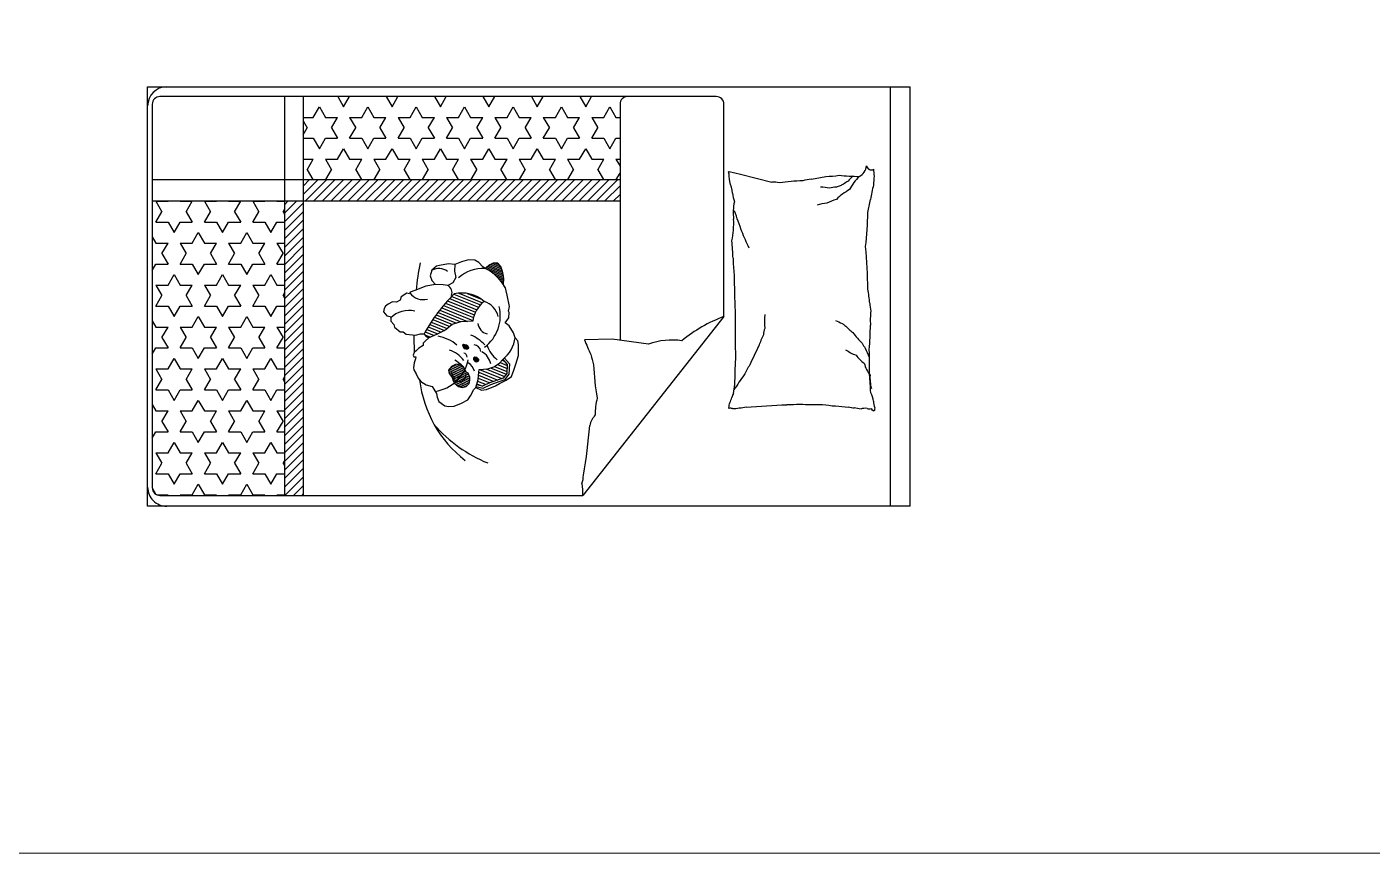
# Model space of a CAD drawing. Header units: millimetres. Extents: x 4065046 to 4134868, y -1476535 to -1460275.
# Drawn here: x 4077483 to 4081011, y -1476535 to -1474368 of the extents above; entities that cross this region are included whole.
import ezdxf

# ---------------------------------------------------------------- set-up
doc = ezdxf.new("R2010")
doc.units = ezdxf.units.MM
doc.header["$LTSCALE"] = 15

# ---------------------------------------------------------------- blocks, each defined once
blk = doc.blocks.new('A$C4F8775C5')
at = {"color": 4}
for p, q in [((1.1, 2), (0, 2)), ((0, 0), (0, 2)), ((1.1, 2), (1.1, 0)), ((0, 1.9476), (1.1, 1.9476)), ((0.2294, 1.5549), (0.2501, 1.6374)), ((0.2219, 1.5249), (0.2294, 1.5549)), ((0.0258, 1.4915), (0.0258, 0.0322)), ((0.6026, 1.5115), (0.0458, 1.5115)), ((0.6026, 1.5115), (1.0716, 1.1417)), ((0.6752, 1.3138), (0.6615, 1.2184)), ((0.0458, 1.2389), (0.6644, 1.2389)), ((0.0801, 1.2282), (0.0801, 1.2389)), ((0.1351, 1.2282), (0.1351, 1.2389)), ((0.1901, 1.2282), (0.2085, 1.2389)), ((0.1901, 1.2282), (0.1901, 1.2389)), ((0.2435, 1.2291), (0.2266, 1.2389)), ((0.2435, 0.0122), (0.2435, 1.2389)), ((0.2995, 1.1995), (0.2601, 1.2389)), ((0.2995, 1.222), (0.2826, 1.2389)), ((0.2995, 0.0122), (0.2995, 1.2389)), ((0.0526, 1.2124), (0.0801, 1.2282)), ((0.0801, 1.1965), (0.0526, 1.2124)), ((0.1626, 1.2124), (0.1351, 1.2282)), ((0.1351, 1.1965), (0.1626, 1.2124)), ((0.2995, 1.1771), (0.2435, 1.233)), ((0.2995, 1.1546), (0.2435, 1.2106)), ((0.6615, 1.2184), (0.6633, 1.1459)), ((0.0801, 1.1647), (0.0801, 1.1965)), ((0.0801, 1.1647), (0.1076, 1.1806)), ((0.1351, 1.1647), (0.1076, 1.1806)), ((0.1351, 1.1647), (0.1351, 1.1965)), ((0.1626, 1.1489), (0.1901, 1.1647)), ((0.1901, 1.1647), (0.1901, 1.1965)), ((0.2176, 1.1806), (0.1901, 1.1965)), ((0.2176, 1.1806), (0.2435, 1.1956)), ((0.2995, 1.1322), (0.2435, 1.1881)), ((0.2995, 1.1097), (0.2435, 1.1657)), ((0.0526, 1.1489), (0.0258, 1.1643)), ((0.0258, 1.1334), (0.0526, 1.1489)), ((0.0801, 1.1012), (0.0801, 1.133)), ((0.1076, 1.1171), (0.0801, 1.133)), ((0.1076, 1.1171), (0.1351, 1.133)), ((0.1351, 1.1012), (0.1351, 1.133)), ((0.1901, 1.133), (0.1626, 1.1489)), ((0.1901, 1.1012), (0.1901, 1.133)), ((0.2995, 1.0873), (0.2435, 1.1432)), ((1.0716, 0.0322), (1.0716, 1.1417)), ((0.0526, 1.0854), (0.0801, 1.1012)), ((0.1626, 1.0854), (0.1351, 1.1012)), ((0.1901, 1.1012), (0.2176, 1.1171)), ((0.2435, 1.1021), (0.2176, 1.1171)), ((0.2995, 1.0648), (0.2435, 1.1208)), ((0.2995, 1.0424), (0.2435, 1.0983)), ((0.0801, 1.0695), (0.0526, 1.0854)), ((0.0801, 1.0377), (0.0801, 1.0695)), ((0.1351, 1.0695), (0.1626, 1.0854)), ((0.1351, 1.0377), (0.1351, 1.0695)), ((0.1901, 1.0377), (0.1901, 1.0695)), ((0.2176, 1.0536), (0.1901, 1.0695)), ((0.2176, 1.0536), (0.2435, 1.0686)), ((0.2995, 1.0199), (0.2435, 1.0759)), ((0.0526, 1.0219), (0.0258, 1.0373)), ((0.0801, 1.0377), (0.1076, 1.0536)), ((0.1351, 1.0377), (0.1076, 1.0536)), ((0.1626, 1.0219), (0.1901, 1.0377)), ((0.2995, 0.9975), (0.2435, 1.0534)), ((0.2995, 0.975), (0.2435, 1.031)), ((0.0258, 1.0064), (0.0526, 1.0219)), ((0.0801, 0.9742), (0.0801, 1.006)), ((0.1076, 0.9901), (0.0801, 1.006)), ((0.1076, 0.9901), (0.1351, 1.006)), ((0.1351, 0.9742), (0.1351, 1.006)), ((0.1901, 1.006), (0.1626, 1.0219)), ((0.1901, 0.9742), (0.1901, 1.006)), ((0.1901, 0.9742), (0.2176, 0.9901)), ((0.2435, 0.9751), (0.2176, 0.9901)), ((0.2995, 0.9526), (0.2435, 1.0085)), ((0.0526, 0.9584), (0.0801, 0.9742)), ((0.0801, 0.9425), (0.0526, 0.9584)), ((0.1626, 0.9584), (0.1351, 0.9742)), ((0.1351, 0.9425), (0.1626, 0.9584)), ((0.2995, 0.9301), (0.2435, 0.9861)), ((0.2995, 0.9077), (0.2435, 0.9636)), ((0.645, 0.9594), (0.6271, 0.9481)), ((0.658, 0.9641), (0.645, 0.9594)), ((0.6665, 0.9707), (0.658, 0.9641)), ((0.6757, 0.9723), (0.6665, 0.9707)), ((0.7043, 0.9723), (0.6757, 0.9723)), ((0.7272, 0.9661), (0.7043, 0.9723)), ((0.743, 0.9607), (0.7272, 0.9661)), ((0.7594, 0.9541), (0.743, 0.9607)), ((0.769, 0.9401), (0.7594, 0.9541)), ((0.0801, 0.9107), (0.0801, 0.9425)), ((0.0801, 0.9107), (0.1076, 0.9266)), ((0.1351, 0.9107), (0.1076, 0.9266)), ((0.1351, 0.9107), (0.1351, 0.9425)), ((0.1901, 0.9107), (0.1901, 0.9425)), ((0.2176, 0.9266), (0.1901, 0.9425)), ((0.2176, 0.9266), (0.2435, 0.9416)), ((0.2995, 0.8852), (0.2435, 0.9412)), ((0.2995, 0.8628), (0.2435, 0.9187)), ((0.4628, 0.9181), (0.4626, 0.906)), ((0.4627, 0.912), (0.4667, 0.9218)), ((0.4714, 0.9263), (0.4628, 0.9181)), ((0.4636, 0.9042), (0.4728, 0.9268)), ((0.4658, 0.8998), (0.4775, 0.9285)), ((0.4683, 0.8958), (0.4823, 0.9302)), ((0.471, 0.8925), (0.4868, 0.9314)), ((0.4845, 0.931), (0.4714, 0.9263)), ((0.4736, 0.8891), (0.4912, 0.9322)), ((0.4763, 0.8858), (0.4956, 0.9329)), ((0.5027, 0.9342), (0.4845, 0.931)), ((0.4875, 0.9034), (0.4999, 0.9337)), ((0.4956, 0.9132), (0.5041, 0.9341)), ((0.5025, 0.9203), (0.5081, 0.9339)), ((0.5189, 0.9334), (0.5027, 0.9342)), ((0.5089, 0.9259), (0.5121, 0.9337)), ((0.5148, 0.9304), (0.5161, 0.9336)), ((0.5227, 0.935), (0.5189, 0.9334)), ((0.5273, 0.9385), (0.5227, 0.935)), ((0.5349, 0.9402), (0.5273, 0.9385)), ((0.5465, 0.9428), (0.5349, 0.9402)), ((0.5762, 0.9493), (0.5465, 0.9428)), ((0.5887, 0.9463), (0.5762, 0.9493)), ((0.5923, 0.9485), (0.5887, 0.9463)), ((0.6056, 0.9473), (0.5923, 0.9485)), ((0.6187, 0.9378), (0.6056, 0.9473)), ((0.6271, 0.9481), (0.6187, 0.9378)), ((0.7116, 0.9359), (0.7266, 0.949)), ((0.7153, 0.9318), (0.7285, 0.9433)), ((0.725, 0.9231), (0.7153, 0.9318)), ((0.7171, 0.9301), (0.7193, 0.9353)), ((0.7231, 0.9248), (0.7306, 0.9432)), ((0.7342, 0.9082), (0.725, 0.9231)), ((0.7266, 0.949), (0.7537, 0.9472)), ((0.7283, 0.9177), (0.7385, 0.9427)), ((0.7285, 0.9433), (0.7517, 0.9418)), ((0.7332, 0.9099), (0.7464, 0.9422)), ((0.7371, 0.8995), (0.7537, 0.9403)), ((0.7399, 0.8866), (0.7599, 0.9356)), ((0.7413, 0.8702), (0.7652, 0.9288)), ((0.7487, 0.8684), (0.769, 0.9182)), ((0.7517, 0.9418), (0.7638, 0.9326)), ((0.7537, 0.9472), (0.7685, 0.936)), ((0.7638, 0.9326), (0.7767, 0.8967)), ((0.7685, 0.936), (0.7818, 0.8988)), ((0.7778, 0.9227), (0.769, 0.9401)), ((0.7846, 0.912), (0.7778, 0.9227)), ((0.0526, 0.8949), (0.0258, 0.9103)), ((0.0258, 0.8794), (0.0526, 0.8949)), ((0.1626, 0.8949), (0.1901, 0.9107)), ((0.1901, 0.879), (0.1626, 0.8949)), ((0.2995, 0.8403), (0.2435, 0.8963)), ((0.4626, 0.906), (0.467, 0.8973)), ((0.467, 0.8973), (0.4734, 0.8895)), ((0.4765, 0.8855), (0.4724, 0.8793)), ((0.4734, 0.8895), (0.4765, 0.8855)), ((0.7394, 0.8923), (0.7342, 0.9082)), ((0.7414, 0.8698), (0.7394, 0.8923)), ((0.7565, 0.8676), (0.7728, 0.9076)), ((0.7642, 0.8668), (0.7766, 0.8971)), ((0.7717, 0.8653), (0.7809, 0.8877)), ((0.7767, 0.8967), (0.7851, 0.8784)), ((0.7818, 0.8988), (0.791, 0.879)), ((0.7936, 0.8887), (0.7846, 0.912)), ((0.7952, 0.8759), (0.7936, 0.8887)), ((0.0526, 0.8314), (0.0801, 0.8472)), ((0.0801, 0.8472), (0.0801, 0.879)), ((0.1076, 0.8631), (0.0801, 0.879)), ((0.1076, 0.8631), (0.1351, 0.879)), ((0.1351, 0.8472), (0.1351, 0.879)), ((0.1626, 0.8314), (0.1351, 0.8472)), ((0.1901, 0.8472), (0.1901, 0.879)), ((0.1901, 0.8472), (0.2176, 0.8631)), ((0.2435, 0.8481), (0.2176, 0.8631)), ((0.2995, 0.8179), (0.2435, 0.8738)), ((0.2995, 0.7954), (0.2435, 0.8514)), ((0.4548, 0.8584), (0.4537, 0.8413)), ((0.4611, 0.8685), (0.4548, 0.8584)), ((0.4724, 0.8793), (0.4611, 0.8685)), ((0.5412, 0.8166), (0.5664, 0.8783)), ((0.542, 0.8383), (0.5572, 0.8756)), ((0.5439, 0.8032), (0.5722, 0.8726)), ((0.5497, 0.7975), (0.5782, 0.8676)), ((0.5555, 0.792), (0.5846, 0.8633)), ((0.5614, 0.7866), (0.5912, 0.8597)), ((0.5674, 0.7813), (0.5981, 0.8568)), ((0.5734, 0.7762), (0.6053, 0.8545)), ((0.5794, 0.7712), (0.6127, 0.8529)), ((0.6146, 0.8526), (0.6162, 0.8201)), ((0.7101, 0.8631), (0.7094, 0.8578)), ((0.7094, 0.8578), (0.7113, 0.8545)), ((0.7098, 0.8612), (0.711, 0.864)), ((0.7099, 0.8568), (0.7143, 0.8674)), ((0.713, 0.866), (0.7101, 0.8631)), ((0.7111, 0.8549), (0.7167, 0.8687)), ((0.7113, 0.8545), (0.7156, 0.8542)), ((0.7128, 0.8544), (0.7183, 0.868)), ((0.7154, 0.8686), (0.713, 0.866)), ((0.7146, 0.8543), (0.7197, 0.8667)), ((0.7171, 0.8687), (0.7154, 0.8686)), ((0.7156, 0.8542), (0.7208, 0.8587)), ((0.7195, 0.8673), (0.7171, 0.8687)), ((0.7171, 0.8555), (0.7206, 0.8642)), ((0.721, 0.863), (0.7195, 0.8673)), ((0.72, 0.8581), (0.7208, 0.86)), ((0.7208, 0.8587), (0.721, 0.863)), ((0.7487, 0.8684), (0.7414, 0.8698)), ((0.7676, 0.8665), (0.7487, 0.8684)), ((0.7889, 0.8604), (0.7676, 0.8665)), ((0.779, 0.8633), (0.7851, 0.8783)), ((0.7851, 0.8784), (0.7814, 0.8626)), ((0.791, 0.879), (0.7867, 0.8613)), ((0.7889, 0.8604), (0.7952, 0.8759)), ((0.7942, 0.8551), (0.7889, 0.8604)), ((0.8104, 0.8469), (0.7942, 0.8551)), ((0.8211, 0.8394), (0.8104, 0.8469)), ((0.0801, 0.8155), (0.0526, 0.8314)), ((0.0801, 0.7837), (0.0801, 0.8155)), ((0.1351, 0.8155), (0.1626, 0.8314)), ((0.1351, 0.7837), (0.1351, 0.8155)), ((0.1901, 0.7837), (0.1901, 0.8155)), ((0.2176, 0.7996), (0.1901, 0.8155)), ((0.2176, 0.7996), (0.2435, 0.8146)), ((0.2995, 0.773), (0.2435, 0.8289)), ((0.4537, 0.8413), (0.4591, 0.8233)), ((0.4591, 0.8233), (0.4663, 0.806)), ((0.5855, 0.7663), (0.6153, 0.8392)), ((0.5917, 0.7616), (0.6161, 0.8215)), ((0.6162, 0.8201), (0.6238, 0.7985)), ((0.6775, 0.8361), (0.6759, 0.8287)), ((0.6759, 0.8287), (0.678, 0.8257)), ((0.6763, 0.8307), (0.6799, 0.8393)), ((0.6769, 0.8273), (0.6826, 0.8413)), ((0.6803, 0.8399), (0.6775, 0.8361)), ((0.678, 0.8257), (0.6821, 0.8272)), ((0.6782, 0.8258), (0.6851, 0.8427)), ((0.685, 0.8428), (0.6803, 0.8399)), ((0.6804, 0.8266), (0.6863, 0.841)), ((0.6821, 0.8272), (0.686, 0.83)), ((0.6827, 0.8276), (0.6872, 0.8386)), ((0.6871, 0.8399), (0.685, 0.8428)), ((0.6854, 0.8296), (0.6876, 0.8348)), ((0.686, 0.83), (0.6876, 0.8345)), ((0.6876, 0.8345), (0.6871, 0.8399)), ((0.7289, 0.8206), (0.7277, 0.8165)), ((0.7277, 0.8165), (0.7287, 0.8075)), ((0.7284, 0.8105), (0.7361, 0.8293)), ((0.7316, 0.8258), (0.7289, 0.8206)), ((0.7305, 0.804), (0.7421, 0.8325)), ((0.7354, 0.829), (0.7316, 0.8258)), ((0.7331, 0.7987), (0.7486, 0.8366)), ((0.748, 0.8356), (0.7354, 0.829)), ((0.7364, 0.795), (0.7558, 0.8426)), ((0.7399, 0.7918), (0.7614, 0.8445)), ((0.7435, 0.789), (0.7664, 0.8452)), ((0.7512, 0.841), (0.748, 0.8356)), ((0.7487, 0.7901), (0.7711, 0.8449)), ((0.7616, 0.8446), (0.7512, 0.841)), ((0.7547, 0.7928), (0.7755, 0.8438)), ((0.7614, 0.7977), (0.7794, 0.8418)), ((0.7688, 0.8454), (0.7616, 0.8446)), ((0.7671, 0.7998), (0.7828, 0.8384)), ((0.7778, 0.8433), (0.7688, 0.8454)), ((0.7728, 0.802), (0.7861, 0.8348)), ((0.777, 0.8046), (0.7857, 0.8155)), ((0.786, 0.8354), (0.7778, 0.8433)), ((0.7802, 0.8086), (0.7881, 0.8278)), ((0.7857, 0.8155), (0.789, 0.8245)), ((0.789, 0.8245), (0.786, 0.8354)), ((0.8294, 0.8233), (0.8211, 0.8394)), ((0.8375, 0.8041), (0.8294, 0.8233)), ((0.0526, 0.7679), (0.0258, 0.7833)), ((0.0801, 0.7837), (0.1076, 0.7996)), ((0.1351, 0.7837), (0.1076, 0.7996)), ((0.1626, 0.7679), (0.1901, 0.7837)), ((0.2995, 0.7505), (0.2435, 0.8065)), ((0.2995, 0.7281), (0.2435, 0.784)), ((0.4663, 0.806), (0.4643, 0.7894)), ((0.4643, 0.7894), (0.4683, 0.7655)), ((0.4663, 0.806), (0.4834, 0.8049)), ((0.4834, 0.8049), (0.5001, 0.8082)), ((0.5001, 0.8082), (0.5139, 0.8004)), ((0.5139, 0.8004), (0.521, 0.7869)), ((0.521, 0.7869), (0.5193, 0.7749)), ((0.5979, 0.757), (0.6197, 0.8103)), ((0.6042, 0.7525), (0.6234, 0.7996)), ((0.6105, 0.7481), (0.6287, 0.7926)), ((0.6169, 0.7438), (0.6341, 0.786)), ((0.6233, 0.7397), (0.6392, 0.7787)), ((0.6238, 0.7985), (0.6376, 0.7818)), ((0.6376, 0.7818), (0.65, 0.7576)), ((0.7287, 0.8075), (0.7339, 0.7972)), ((0.7339, 0.7972), (0.743, 0.7889)), ((0.743, 0.7889), (0.7515, 0.7906)), ((0.7515, 0.7906), (0.7626, 0.7985)), ((0.7626, 0.7985), (0.7708, 0.8009)), ((0.7708, 0.8009), (0.777, 0.8046)), ((0.8252, 0.7636), (0.8365, 0.7796)), ((0.8365, 0.7796), (0.8384, 0.7895)), ((0.8384, 0.7895), (0.8375, 0.8041)), ((0.0258, 0.7524), (0.0526, 0.7679)), ((0.0801, 0.7202), (0.0801, 0.752)), ((0.1076, 0.7361), (0.0801, 0.752)), ((0.1076, 0.7361), (0.1351, 0.752)), ((0.1351, 0.7202), (0.1351, 0.752)), ((0.1901, 0.752), (0.1626, 0.7679)), ((0.1901, 0.7202), (0.1901, 0.752)), ((0.2995, 0.7056), (0.2435, 0.7616)), ((0.4683, 0.7655), (0.47, 0.7579)), ((0.47, 0.7579), (0.4813, 0.7454)), ((0.4813, 0.7454), (0.4959, 0.741)), ((0.4959, 0.741), (0.5083, 0.7455)), ((0.5083, 0.7455), (0.5186, 0.755)), ((0.5193, 0.7749), (0.5186, 0.755)), ((0.5186, 0.755), (0.5232, 0.7299)), ((0.6297, 0.7357), (0.6437, 0.7699)), ((0.6362, 0.7318), (0.6482, 0.7611)), ((0.6428, 0.728), (0.6525, 0.7517)), ((0.65, 0.7576), (0.6586, 0.7372)), ((0.6503, 0.7266), (0.6566, 0.742)), ((0.7813, 0.7301), (0.7864, 0.7465)), ((0.7864, 0.7465), (0.7929, 0.7508)), ((0.7929, 0.7508), (0.8045, 0.7572)), ((0.8045, 0.7572), (0.814, 0.7597)), ((0.814, 0.7597), (0.8252, 0.7636)), ((0.0526, 0.7044), (0.0801, 0.7202)), ((0.1626, 0.7044), (0.1351, 0.7202)), ((0.1901, 0.7202), (0.2176, 0.7361)), ((0.2435, 0.7211), (0.2176, 0.7361)), ((0.2995, 0.6832), (0.2435, 0.7391)), ((0.2995, 0.6607), (0.2435, 0.7167)), ((0.5232, 0.7299), (0.5346, 0.7008)), ((0.6475, 0.7242), (0.6547, 0.7303)), ((0.6482, 0.7155), (0.6475, 0.7242)), ((0.6513, 0.7025), (0.6482, 0.7155)), ((0.6547, 0.7303), (0.6586, 0.7372)), ((0.6586, 0.7372), (0.6661, 0.7283)), ((0.6661, 0.7283), (0.6723, 0.7226)), ((0.6723, 0.7226), (0.6785, 0.7222)), ((0.6785, 0.7222), (0.6855, 0.7109)), ((0.6855, 0.7109), (0.6916, 0.7052)), ((0.7531, 0.704), (0.7644, 0.7094)), ((0.7644, 0.7094), (0.7733, 0.7169)), ((0.7733, 0.7169), (0.7813, 0.7301)), ((0.0801, 0.6885), (0.0526, 0.7044)), ((0.0801, 0.6567), (0.0801, 0.6885)), ((0.0801, 0.6567), (0.1076, 0.6726)), ((0.1351, 0.6567), (0.1076, 0.6726)), ((0.1351, 0.6885), (0.1626, 0.7044)), ((0.1351, 0.6567), (0.1351, 0.6885)), ((0.1901, 0.6567), (0.1901, 0.6885)), ((0.2176, 0.6726), (0.1901, 0.6885)), ((0.2176, 0.6726), (0.2435, 0.6876)), ((0.2995, 0.6383), (0.2435, 0.6942)), ((0.2995, 0.6158), (0.2435, 0.6718)), ((0.5346, 0.7008), (0.5385, 0.6882)), ((0.5385, 0.6882), (0.5427, 0.6869)), ((0.5427, 0.6869), (0.5413, 0.6796)), ((0.5413, 0.6796), (0.5512, 0.6649)), ((0.6424, 0.6702), (0.6488, 0.6781)), ((0.6488, 0.6781), (0.6513, 0.7025)), ((0.6916, 0.7052), (0.6965, 0.699)), ((0.6965, 0.699), (0.7038, 0.696)), ((0.7038, 0.696), (0.708, 0.6985)), ((0.708, 0.6985), (0.7083, 0.7032)), ((0.7083, 0.7032), (0.7138, 0.7025)), ((0.7138, 0.7025), (0.7236, 0.6991)), ((0.7236, 0.6991), (0.7371, 0.6972)), ((0.7371, 0.6972), (0.7421, 0.6978)), ((0.7421, 0.6978), (0.7531, 0.704)), ((0.0526, 0.6409), (0.0258, 0.6563)), ((0.0258, 0.6254), (0.0526, 0.6409)), ((0.1626, 0.6409), (0.1901, 0.6567)), ((0.1901, 0.625), (0.1626, 0.6409)), ((0.2995, 0.5934), (0.2435, 0.6493)), ((0.5512, 0.6649), (0.5598, 0.6625)), ((0.5598, 0.6625), (0.5647, 0.6526)), ((0.5647, 0.6526), (0.5637, 0.6424)), ((0.5637, 0.6424), (0.5701, 0.6308)), ((0.6003, 0.6269), (0.6025, 0.6361)), ((0.6025, 0.6361), (0.6063, 0.6377)), ((0.6063, 0.6377), (0.6145, 0.6381)), ((0.6145, 0.6381), (0.6233, 0.6456)), ((0.6233, 0.6456), (0.63, 0.6477)), ((0.63, 0.6477), (0.6428, 0.6621)), ((0.6428, 0.6621), (0.6424, 0.6702)), ((0.0801, 0.5932), (0.0801, 0.625)), ((0.1076, 0.6091), (0.0801, 0.625)), ((0.1076, 0.6091), (0.1351, 0.625)), ((0.1351, 0.5932), (0.1351, 0.625)), ((0.1901, 0.5932), (0.1901, 0.625)), ((0.1901, 0.5932), (0.2176, 0.6091)), ((0.2435, 0.5941), (0.2176, 0.6091)), ((0.2995, 0.5709), (0.2435, 0.6269)), ((0.2995, 0.5485), (0.2435, 0.6044)), ((0.5701, 0.6308), (0.5753, 0.6239)), ((0.5753, 0.6239), (0.5813, 0.6204)), ((0.5813, 0.6204), (0.5902, 0.6189)), ((0.5902, 0.6189), (0.6003, 0.6269)), ((0.0526, 0.5774), (0.0801, 0.5932)), ((0.0801, 0.5615), (0.0526, 0.5774)), ((0.1626, 0.5774), (0.1351, 0.5932)), ((0.1351, 0.5615), (0.1626, 0.5774)), ((0.2995, 0.526), (0.2435, 0.582)), ((0.0526, 0.5139), (0.0258, 0.5293)), ((0.0801, 0.5297), (0.0801, 0.5615)), ((0.0801, 0.5297), (0.1076, 0.5456)), ((0.1351, 0.5297), (0.1076, 0.5456)), ((0.1351, 0.5297), (0.1351, 0.5615)), ((0.1626, 0.5139), (0.1901, 0.5297)), ((0.1901, 0.5297), (0.1901, 0.5615)), ((0.2176, 0.5456), (0.1901, 0.5615)), ((0.2176, 0.5456), (0.2435, 0.5606)), ((0.2995, 0.5036), (0.2435, 0.5595)), ((0.2995, 0.4811), (0.2435, 0.5371)), ((0.0258, 0.4984), (0.0526, 0.5139)), ((0.0801, 0.4662), (0.0801, 0.498)), ((0.1076, 0.4821), (0.0801, 0.498)), ((0.1076, 0.4821), (0.1351, 0.498)), ((0.1351, 0.4662), (0.1351, 0.498)), ((0.1901, 0.498), (0.1626, 0.5139)), ((0.1901, 0.4662), (0.1901, 0.498)), ((0.2995, 0.4587), (0.2435, 0.5146)), ((0.0526, 0.4504), (0.0801, 0.4662)), ((0.1626, 0.4504), (0.1351, 0.4662)), ((0.1901, 0.4662), (0.2176, 0.4821)), ((0.2435, 0.4671), (0.2176, 0.4821)), ((0.2995, 0.4362), (0.2435, 0.4922)), ((0.2995, 0.4138), (0.2435, 0.4697)), ((0.0801, 0.4345), (0.0526, 0.4504)), ((0.0801, 0.408), (0.0801, 0.4345)), ((0.1351, 0.4345), (0.1626, 0.4504)), ((0.1351, 0.408), (0.1351, 0.4345)), ((0.1901, 0.408), (0.1901, 0.4345)), ((0.2176, 0.4186), (0.1901, 0.4345)), ((0.2176, 0.4186), (0.2435, 0.4336)), ((0.2828, 0.408), (0.2435, 0.4473)), ((0.2603, 0.408), (0.2435, 0.4248)), ((0.0258, 0.408), (1.0716, 0.408)), ((0.0892, 0.408), (0.1076, 0.4186)), ((0.1259, 0.408), (0.1076, 0.4186)), ((0.3318, 0.359), (0.2995, 0.3913)), ((0.3542, 0.359), (0.3052, 0.408)), ((0.3767, 0.359), (0.3277, 0.408)), ((0.3991, 0.359), (0.3501, 0.408)), ((0.4216, 0.359), (0.3726, 0.408)), ((0.444, 0.359), (0.395, 0.408)), ((0.4665, 0.359), (0.4175, 0.408)), ((0.4889, 0.359), (0.4399, 0.408)), ((0.5114, 0.359), (0.4624, 0.408)), ((0.5338, 0.359), (0.4848, 0.408)), ((0.5563, 0.359), (0.5073, 0.408)), ((0.5787, 0.359), (0.5297, 0.408)), ((0.6012, 0.359), (0.5522, 0.408)), ((0.6236, 0.359), (0.5746, 0.408)), ((0.6461, 0.359), (0.5971, 0.408)), ((0.6685, 0.359), (0.6195, 0.408)), ((0.691, 0.359), (0.642, 0.408)), ((0.7134, 0.359), (0.6644, 0.408)), ((0.7359, 0.359), (0.6869, 0.408)), ((0.7583, 0.359), (0.7093, 0.408)), ((0.7808, 0.359), (0.7318, 0.408)), ((0.8032, 0.359), (0.7542, 0.408)), ((0.8257, 0.359), (0.7767, 0.408)), ((0.8481, 0.359), (0.7991, 0.408)), ((0.8706, 0.359), (0.8216, 0.408)), ((0.893, 0.359), (0.844, 0.408)), ((0.9155, 0.359), (0.8665, 0.408)), ((0.9379, 0.359), (0.8889, 0.408)), ((0.9604, 0.359), (0.9114, 0.408)), ((0.9828, 0.359), (0.9338, 0.408)), ((1.0053, 0.359), (0.9563, 0.408)), ((1.0277, 0.359), (0.9787, 0.408)), ((1.0502, 0.359), (1.0012, 0.408)), ((1.0716, 0.3601), (1.0236, 0.408)), ((1.0716, 0.3825), (1.0461, 0.408)), ((1.0716, 0.405), (1.0685, 0.408)), ((0.0258, 0.359), (1.0716, 0.359)), ((0.3093, 0.359), (0.2995, 0.3689)), ((0.3, 0.3392), (0.3, 0.359)), ((0.3275, 0.3551), (0.3208, 0.359)), ((0.3275, 0.3551), (0.3343, 0.359)), ((0.355, 0.3392), (0.355, 0.359)), ((0.41, 0.3392), (0.41, 0.359)), ((0.41, 0.3392), (0.4375, 0.3551)), ((0.465, 0.3392), (0.4375, 0.3551)), ((0.465, 0.3392), (0.465, 0.359)), ((0.52, 0.3392), (0.52, 0.359)), ((0.5475, 0.3551), (0.5408, 0.359)), ((0.5475, 0.3551), (0.5543, 0.359)), ((0.575, 0.3392), (0.575, 0.359)), ((0.63, 0.3392), (0.63, 0.359)), ((0.63, 0.3392), (0.6575, 0.3551)), ((0.685, 0.3392), (0.6575, 0.3551)), ((0.685, 0.3392), (0.685, 0.359)), ((0.74, 0.3392), (0.74, 0.359)), ((0.7675, 0.3551), (0.7607, 0.359)), ((0.7675, 0.3551), (0.7742, 0.359)), ((0.795, 0.3392), (0.795, 0.359)), ((0.85, 0.3392), (0.85, 0.359)), ((0.85, 0.3392), (0.8775, 0.3551)), ((0.905, 0.3392), (0.8775, 0.3551)), ((0.905, 0.3392), (0.905, 0.359)), ((0.96, 0.3392), (0.96, 0.359)), ((0.9875, 0.3551), (0.9807, 0.359)), ((0.9875, 0.3551), (0.9942, 0.359)), ((1.015, 0.3392), (1.015, 0.359)), ((1.0699, 0.3392), (1.0699, 0.359)), ((0.2995, 0.3389), (0.3, 0.3392)), ((0.3825, 0.3234), (0.355, 0.3392)), ((0.355, 0.3075), (0.3825, 0.3234)), ((0.4925, 0.3234), (0.52, 0.3392)), ((0.52, 0.3075), (0.4925, 0.3234)), ((0.6025, 0.3234), (0.575, 0.3392)), ((0.575, 0.3075), (0.6025, 0.3234)), ((0.7125, 0.3234), (0.74, 0.3392)), ((0.74, 0.3075), (0.7125, 0.3234)), ((0.8225, 0.3234), (0.795, 0.3392)), ((0.795, 0.3075), (0.8225, 0.3234)), ((0.9325, 0.3234), (0.96, 0.3392)), ((0.96, 0.3075), (0.9325, 0.3234)), ((1.0424, 0.3234), (1.015, 0.3392)), ((1.015, 0.3075), (1.0424, 0.3234)), ((1.0699, 0.3392), (1.0716, 0.3402)), ((0.3, 0.3075), (0.2995, 0.3078)), ((0.3, 0.2757), (0.3, 0.3075)), ((0.3, 0.2757), (0.3275, 0.2916)), ((0.355, 0.2757), (0.3275, 0.2916)), ((0.355, 0.2757), (0.355, 0.3075)), ((0.41, 0.2757), (0.41, 0.3075)), ((0.4375, 0.2916), (0.41, 0.3075)), ((0.4375, 0.2916), (0.465, 0.3075)), ((0.465, 0.2757), (0.465, 0.3075)), ((0.52, 0.2757), (0.52, 0.3075)), ((0.52, 0.2757), (0.5475, 0.2916)), ((0.575, 0.2757), (0.5475, 0.2916)), ((0.575, 0.2757), (0.575, 0.3075)), ((0.63, 0.2757), (0.63, 0.3075)), ((0.6575, 0.2916), (0.63, 0.3075)), ((0.6575, 0.2916), (0.685, 0.3075)), ((0.685, 0.2757), (0.685, 0.3075)), ((0.74, 0.2757), (0.74, 0.3075)), ((0.74, 0.2757), (0.7675, 0.2916)), ((0.795, 0.2757), (0.7675, 0.2916)), ((0.795, 0.2757), (0.795, 0.3075)), ((0.85, 0.2757), (0.85, 0.3075)), ((0.8775, 0.2916), (0.85, 0.3075)), ((0.8775, 0.2916), (0.905, 0.3075)), ((0.905, 0.2757), (0.905, 0.3075)), ((0.96, 0.2757), (0.96, 0.3075)), ((0.96, 0.2757), (0.9875, 0.2916)), ((1.015, 0.2757), (0.9875, 0.2916)), ((1.015, 0.2757), (1.015, 0.3075)), ((1.0699, 0.2757), (1.0699, 0.3075)), ((1.0716, 0.3065), (1.0699, 0.3075)), ((0.3825, 0.2599), (0.41, 0.2757)), ((0.41, 0.244), (0.3825, 0.2599)), ((0.4925, 0.2599), (0.465, 0.2757)), ((0.465, 0.244), (0.4925, 0.2599)), ((0.6025, 0.2599), (0.63, 0.2757)), ((0.63, 0.244), (0.6025, 0.2599)), ((0.7125, 0.2599), (0.685, 0.2757)), ((0.685, 0.244), (0.7125, 0.2599)), ((0.8225, 0.2599), (0.85, 0.2757)), ((0.85, 0.244), (0.8225, 0.2599)), ((0.9325, 0.2599), (0.905, 0.2757)), ((0.905, 0.244), (0.9325, 0.2599)), ((1.0424, 0.2599), (1.0699, 0.2757)), ((1.0699, 0.244), (1.0424, 0.2599)), ((0.2995, 0.2119), (0.3, 0.2122)), ((0.3, 0.2122), (0.3, 0.244)), ((0.3275, 0.2281), (0.3, 0.244)), ((0.3275, 0.2281), (0.355, 0.244)), ((0.355, 0.2122), (0.355, 0.244)), ((0.3825, 0.1964), (0.355, 0.2122)), ((0.41, 0.2122), (0.41, 0.244)), ((0.41, 0.2122), (0.4375, 0.2281)), ((0.465, 0.2122), (0.4375, 0.2281)), ((0.465, 0.2122), (0.465, 0.244)), ((0.4925, 0.1964), (0.52, 0.2122)), ((0.52, 0.2122), (0.52, 0.244)), ((0.5475, 0.2281), (0.52, 0.244)), ((0.5475, 0.2281), (0.575, 0.244)), ((0.575, 0.2122), (0.575, 0.244)), ((0.6025, 0.1964), (0.575, 0.2122)), ((0.63, 0.2122), (0.63, 0.244)), ((0.63, 0.2122), (0.6575, 0.2281)), ((0.685, 0.2122), (0.6575, 0.2281)), ((0.685, 0.2122), (0.685, 0.244)), ((0.7125, 0.1964), (0.74, 0.2122)), ((0.74, 0.2122), (0.74, 0.244)), ((0.7675, 0.2281), (0.74, 0.244)), ((0.7675, 0.2281), (0.795, 0.244)), ((0.795, 0.2122), (0.795, 0.244)), ((0.8225, 0.1964), (0.795, 0.2122)), ((0.85, 0.2122), (0.85, 0.244)), ((0.85, 0.2122), (0.8775, 0.2281)), ((0.905, 0.2122), (0.8775, 0.2281)), ((0.905, 0.2122), (0.905, 0.244)), ((0.9325, 0.1964), (0.96, 0.2122)), ((0.96, 0.2122), (0.96, 0.244)), ((0.9875, 0.2281), (0.96, 0.244)), ((0.9875, 0.2281), (1.015, 0.244)), ((1.015, 0.2122), (1.015, 0.244)), ((1.0424, 0.1964), (1.015, 0.2122)), ((1.0699, 0.2122), (1.0699, 0.244)), ((1.0699, 0.2122), (1.0716, 0.2132)), ((0.3, 0.1805), (0.2995, 0.1808)), ((0.3, 0.1487), (0.3, 0.1805)), ((0.355, 0.1805), (0.3825, 0.1964)), ((0.355, 0.1487), (0.355, 0.1805)), ((0.41, 0.1487), (0.41, 0.1805)), ((0.4375, 0.1646), (0.41, 0.1805)), ((0.4375, 0.1646), (0.465, 0.1805)), ((0.465, 0.1487), (0.465, 0.1805)), ((0.52, 0.1805), (0.4925, 0.1964)), ((0.52, 0.1487), (0.52, 0.1805)), ((0.575, 0.1805), (0.6025, 0.1964)), ((0.575, 0.1487), (0.575, 0.1805)), ((0.63, 0.1487), (0.63, 0.1805)), ((0.6575, 0.1646), (0.63, 0.1805)), ((0.6575, 0.1646), (0.685, 0.1805)), ((0.685, 0.1487), (0.685, 0.1805)), ((0.74, 0.1805), (0.7125, 0.1964)), ((0.74, 0.1487), (0.74, 0.1805)), ((0.795, 0.1805), (0.8225, 0.1964)), ((0.795, 0.1487), (0.795, 0.1805)), ((0.85, 0.1487), (0.85, 0.1805)), ((0.8775, 0.1646), (0.85, 0.1805)), ((0.8775, 0.1646), (0.905, 0.1805)), ((0.905, 0.1487), (0.905, 0.1805)), ((0.96, 0.1805), (0.9325, 0.1964)), ((0.96, 0.1487), (0.96, 0.1805)), ((1.015, 0.1805), (1.0424, 0.1964)), ((1.015, 0.1487), (1.015, 0.1805)), ((1.0699, 0.1487), (1.0699, 0.1805)), ((1.0716, 0.1795), (1.0699, 0.1805)), ((0.3, 0.1487), (0.3275, 0.1646)), ((0.355, 0.1487), (0.3275, 0.1646)), ((0.3825, 0.1329), (0.41, 0.1487)), ((0.4925, 0.1329), (0.465, 0.1487)), ((0.52, 0.1487), (0.5475, 0.1646)), ((0.575, 0.1487), (0.5475, 0.1646)), ((0.6025, 0.1329), (0.63, 0.1487)), ((0.7125, 0.1329), (0.685, 0.1487)), ((0.74, 0.1487), (0.7675, 0.1646)), ((0.795, 0.1487), (0.7675, 0.1646)), ((0.8225, 0.1329), (0.85, 0.1487)), ((0.9325, 0.1329), (0.905, 0.1487)), ((0.96, 0.1487), (0.9875, 0.1646)), ((1.015, 0.1487), (0.9875, 0.1646)), ((1.0424, 0.1329), (1.0699, 0.1487)), ((0.3, 0.0852), (0.3, 0.117)), ((0.3275, 0.1011), (0.3, 0.117)), ((0.3275, 0.1011), (0.355, 0.117)), ((0.355, 0.0852), (0.355, 0.117)), ((0.41, 0.117), (0.3825, 0.1329)), ((0.41, 0.0852), (0.41, 0.117)), ((0.465, 0.117), (0.4925, 0.1329)), ((0.465, 0.0852), (0.465, 0.117)), ((0.52, 0.0852), (0.52, 0.117)), ((0.5475, 0.1011), (0.52, 0.117)), ((0.5475, 0.1011), (0.575, 0.117)), ((0.575, 0.0852), (0.575, 0.117)), ((0.63, 0.117), (0.6025, 0.1329)), ((0.63, 0.0852), (0.63, 0.117)), ((0.685, 0.117), (0.7125, 0.1329)), ((0.685, 0.0852), (0.685, 0.117)), ((0.74, 0.0852), (0.74, 0.117)), ((0.7675, 0.1011), (0.74, 0.117)), ((0.7675, 0.1011), (0.795, 0.117)), ((0.795, 0.0852), (0.795, 0.117)), ((0.85, 0.117), (0.8225, 0.1329)), ((0.85, 0.0852), (0.85, 0.117)), ((0.905, 0.117), (0.9325, 0.1329)), ((0.905, 0.0852), (0.905, 0.117)), ((0.96, 0.0852), (0.96, 0.117)), ((0.9875, 0.1011), (0.96, 0.117)), ((0.9875, 0.1011), (1.015, 0.117)), ((1.015, 0.0852), (1.015, 0.117)), ((1.0699, 0.117), (1.0424, 0.1329)), ((1.0699, 0.0852), (1.0699, 0.117)), ((0.2995, 0.0849), (0.3, 0.0852)), ((0.3825, 0.0694), (0.355, 0.0852)), ((0.41, 0.0852), (0.4375, 0.1011)), ((0.465, 0.0852), (0.4375, 0.1011)), ((0.4925, 0.0694), (0.52, 0.0852)), ((0.6025, 0.0694), (0.575, 0.0852)), ((0.63, 0.0852), (0.6575, 0.1011)), ((0.685, 0.0852), (0.6575, 0.1011)), ((0.7125, 0.0694), (0.74, 0.0852)), ((0.8225, 0.0694), (0.795, 0.0852)), ((0.85, 0.0852), (0.8775, 0.1011)), ((0.905, 0.0852), (0.8775, 0.1011)), ((0.9325, 0.0694), (0.96, 0.0852)), ((1.0424, 0.0694), (1.015, 0.0852)), ((1.0699, 0.0852), (1.0716, 0.0862)), ((0.3, 0.0535), (0.2995, 0.0538)), ((0.3, 0.0217), (0.3, 0.0535)), ((0.3, 0.0217), (0.3275, 0.0376)), ((0.355, 0.0217), (0.3275, 0.0376)), ((0.355, 0.0535), (0.3825, 0.0694)), ((0.355, 0.0217), (0.355, 0.0535)), ((0.41, 0.0217), (0.41, 0.0535)), ((0.4375, 0.0376), (0.41, 0.0535)), ((0.4375, 0.0376), (0.465, 0.0535)), ((0.465, 0.0217), (0.465, 0.0535)), ((0.52, 0.0535), (0.4925, 0.0694)), ((0.52, 0.0217), (0.52, 0.0535)), ((0.52, 0.0217), (0.5475, 0.0376)), ((0.575, 0.0217), (0.5475, 0.0376)), ((0.575, 0.0535), (0.6025, 0.0694)), ((0.575, 0.0217), (0.575, 0.0535)), ((0.63, 0.0217), (0.63, 0.0535)), ((0.6575, 0.0376), (0.63, 0.0535)), ((0.6575, 0.0376), (0.685, 0.0535)), ((0.685, 0.0217), (0.685, 0.0535)), ((0.74, 0.0535), (0.7125, 0.0694)), ((0.74, 0.0217), (0.74, 0.0535)), ((0.74, 0.0217), (0.7675, 0.0376)), ((0.795, 0.0217), (0.7675, 0.0376)), ((0.795, 0.0535), (0.8225, 0.0694)), ((0.795, 0.0217), (0.795, 0.0535)), ((0.85, 0.0217), (0.85, 0.0535)), ((0.8775, 0.0376), (0.85, 0.0535)), ((0.8775, 0.0376), (0.905, 0.0535)), ((0.905, 0.0217), (0.905, 0.0535)), ((0.96, 0.0535), (0.9325, 0.0694)), ((0.96, 0.0217), (0.96, 0.0535)), ((0.96, 0.0217), (0.9875, 0.0376)), ((1.015, 0.0217), (0.9875, 0.0376)), ((1.015, 0.0535), (1.0424, 0.0694)), ((1.015, 0.0217), (1.015, 0.0535)), ((1.0699, 0.0243), (1.0699, 0.0535)), ((1.0716, 0.0525), (1.0699, 0.0535)), ((0.0458, 0.0122), (1.0516, 0.0122)), ((0.3935, 0.0122), (0.41, 0.0217)), ((0.4816, 0.0122), (0.465, 0.0217)), ((0.6134, 0.0122), (0.63, 0.0217)), ((0.7016, 0.0122), (0.685, 0.0217)), ((0.8334, 0.0122), (0.85, 0.0217)), ((0.9215, 0.0122), (0.905, 0.0217)), ((1.0536, 0.0123), (1.0678, 0.0205)), ((1.1, 0), (0, 0))]:
    blk.add_line(p, q, dxfattribs=at)
for centre, radius, start, end in [((0.2163, 1.9943), 0.0904, 270, 281.2724), ((0.2576, 2.0651), 0.1611, 261.5628, 270), ((0.8269, 1.9325), 0.0289, 265.6975, 300.6513), ((0.8509, 1.931), 0.0251, 248.2117, 265.6975), ((0.8523, 1.9071), 0.00342, 199.564, 248.2117), ((0.2046, 1.8981), 0.0131, 281.2724, 26.5805), ((0.2045, 1.8511), 0.0342, 26.5805, 85.5998), ((0.3403, 2.1973), 0.3048, 254.256, 261.5628), ((0.2638, 1.6556), 0.2422, 74.256, 82.4531), ((0.3295, 1.2061), 0.6827, 82.4531, 90), ((0.5304, 0.8398), 1.049, 90, 96.0867), ((0.624, 1.3679), 0.5293, 96.0867, 100.1899), ((0.5612, 2.0464), 0.1524, 272.5386, 280.1899), ((0.6124, 2.1851), 0.2897, 265.1982, 272.5386), ((0.6164, 1.0225), 0.8732, 85.1982, 89.4243), ((0.4015, 2.1565), 0.3916, 308.3886, 313.8115), ((0.6375, 1.9422), 0.0768, 297.2396, 308.3886), ((0.6018, 2.1007), 0.234, 290.8603, 297.2396), ((0.7393, 0.3992), 1.4943, 89.4243, 91.9079), ((0.6451, 1.9381), 0.0992, 306.0864, 323.8234), ((0.698, 1.9749), 0.0992, 285.9352, 306.0864), ((0.8295, 1.0761), 0.8208, 91.9079, 95.2592), ((0.7637, 1.9937), 0.0992, 265.7841, 285.9352), ((0.8297, 1.85), 0.0539, 95.2592, 120.6513), ((1.0859, 1.8185), 0.246, 167.8905, 171.8665), ((0.8759, 1.8821), 0.0328, 171.8665, 201.421), ((0.829, 1.8926), 0.0156, 338.0096, 21.421), ((0.8444, 1.9025), 0.00428, 258.1069, 338.0096), ((0.8505, 1.9017), 0.00232, 78.1069, 199.564), ((-0.2569, 1.8667), 0.4918, 353.7676, 0), ((0.3008, 1.9098), 0.0899, 221.4429, 233.7359), ((0.3337, 1.9655), 0.1399, 225.0976, 242.7964), ((0.2952, 1.8599), 0.0526, 205.3551, 221.4429), ((0.394, 1.9055), 0.1399, 207.3988, 225.0976), ((0.4698, 1.9914), 0.2252, 313.8115, 320.9651), ((0.6094, 1.8893), 0.0992, 323.8234, 341.5603), ((-0.0717, 1.8919), 0.9131, 352.3191, 356.6313), ((0.6458, 1.8798), 0.1983, 347.8905, 352.3191), ((0.031, 1.779), 0.204, 0, 9.6844), ((0.396, 1.8813), 0.1511, 201.8149, 205.3551), ((0.4541, 1.8827), 0.2056, 198.7799, 201.8149), ((0.3194, 1.8063), 0.0562, 180, 198.7799), ((0.4293, 1.8461), 0.1399, 196.515, 207.3988), ((0.4363, 1.8994), 0.2002, 331.6832, 336.9972), ((0.5823, 1.8523), 0.0493, 320.9651, 331.6832), ((-0.6272, 1.5926), 0.882, 9.6844, 12.1984), ((0.3548, 1.7651), 0.0915, 165.3149, 180), ((0.4444, 1.7955), 0.1399, 185.6311, 196.515), ((0.1547, 1.7505), 0.6787, 356.6313, 1.6331), ((0.5563, 1.7851), 0.3171, 188.0051, 192.1984), ((0.9044, 1.7488), 0.6588, 182.6649, 188.0051), ((-0.531, 1.6379), 1.3652, 1.6331, 3.055), ((-12.7764, 0.8432), 13.6356, 3.05496, 3.50486), ((0.3177, 1.6406), 0.0677, 165.9548, 182.6649), ((0.6169, 1.89), 0.2721, 265.9172, 273.5552), ((0.6542, 1.6728), 0.058, 249.3257, 265.9172), ((0.8588, 2.0766), 0.5066, 245.6735, 249.3257), ((1.319, 2.8844), 1.4323, 243.5015, 245.6735), ((0.6254, 0.862), 0.7387, 109.428, 111.6577), ((0.674, 0.8811), 0.7387, 111.6577, 113.4844), ((0.7172, 0.8999), 0.7387, 113.4844, 115.3111), ((0.8953, 1.844), 0.3126, 237.865, 243.5015), ((1.1822, 2.155), 0.7286, 234.1737, 237.865), ((0.5234, 1.5141), 0.3212, 3.5049, 9.9984), ((0.222, 1.5239), 0.000917, 345.9551, 94.0829), ((0.2675, 1.2567), 0.2708, 94.0829, 99.4841), ((0.3169, 1.3076), 0.2297, 99.4841, 107.3864), ((0.2656, 1.6531), 0.1197, 276.4341, 287.3864), ((0.3306, 1.6818), 0.1459, 258.4414, 276.4341), ((0.5712, 0.8429), 0.7387, 107.1982, 109.428), ((0.358, 1.307), 0.2301, 78.4414, 92.7491), ((0.5172, 0.1322), 1.4048, 92.7491, 94.6176), ((0.3944, 2.7505), 1.2165, 272.6096, 274.6176), ((0.4354, 4.8997), 3.3622, 270.9704, 272.6096), ((0.6171, 7.2594), 5.7185, 269.7135, 270.9704), ((0.7865, 2.7035), 1.164, 266.426, 269.7135), ((0.8132, 1.6817), 0.1459, 257.131, 266.426), ((0.8248, 1.5764), 0.0453, 242.7159, 257.131), ((0.7933, 1.4585), 0.0767, 62.7159, 73.7788), ((0.8176, 1.4399), 0.0875, 73.7788, 82.8796), ((0.8433, 1.5235), 0.00132, 82.8796, 163.3022), ((0.8625, 1.5282), 0.0193, 163.3022, 189.9984), ((0.0458, 1.4915), 0.02, 90, 180), ((0.9548, 1.6407), 0.3751, 200.1488, 219.6445), ((0.8442, 1.3759), 0.1801, 171.8644, 200.1488), ((0.0458, 1.2589), 0.02, 180, 270), ((0.6701, 1.3318), 0.1724, 280.5945, 289.9478), ((0.711, 1.7436), 0.5741, 271.7887, 280.5945), ((0.8562, 1.3199), 0.1461, 254.2839, 271.7887), ((0.9087, 1.2323), 0.0757, 230.6139, 254.2839), ((0.5325, 1.5062), 0.3833, 289.9478, 296.2172), ((0.7847, -0.1776), 1.3411, 79.9658, 85.5725), ((1.0165, 1.0654), 0.0776, 71.9572, 88.5957), ((1.0679, 0.9925), 0.1493, 88.5957, 100.5745), ((0.6433, 0.8713), 0.094, 40.0646, 81.0184), ((0.5893, 0.8282), 0.1265, 119.3586, 153.0552), ((0.6167, 0.8646), 0.0568, 104.7325, 161.4551), ((0.6007, 0.8225), 0.1025, 36.6141, 103.9334), ((0.5737, 0.8798), 0.0974, 176.6283, 221.5254), ((0.6297, 0.8243), 0.0888, 138.8697, 193.3627), ((0.6258, 0.9315), 0.0797, 217.7547, 261.9024), ((0.6174, 0.8978), 0.0317, 275.5542, 345.9589), ((0.7545, 0.802), 0.1131, 133.4778, 156.0857), ((0.6554, 0.9635), 0.0765, 287.6284, 321.9822), ((0.7355, 0.8545), 0.0461, 101.014, 151.9838), ((0.6424, 1.032), 0.3715, 311.0314, 337.8934), ((0.6952, 0.8551), 0.0186, 94.2478, 176.558), ((0.757, 0.8196), 0.0393, 106.6236, 147.032), ((0.757, 0.7728), 0.0687, 124.8006, 164.2713), ((0.7091, 0.8268), 0.011, 90.1097, 167.3601), ((0.6959, 0.739), 0.1039, 8.3054, 78.9473), ((1.0127, 0.6018), 0.3593, 141.9927, 145.4886), ((0.7474, 0.8107), 0.0146, 274.9536, 77.0589), ((0.7543, 0.8178), 0.0177, 7.7782, 95.1837), ((0.7603, 0.8141), 0.013, 280.7395, 28.1073), ((0.7305, 1.0278), 0.3169, 276.9513, 321.9435), ((0.7694, 0.8296), 0.00965, 284.3938, 14.927), ((0.5165, 0.7637), 0.0397, 144.8325, 207.5513), ((0.5406, 0.7758), 0.0225, 73.0797, 150.2757), ((0.8727, 1.1328), 0.4656, 224.9707, 241.1855), ((0.7582, 0.7437), 0.1054, 140.1138, 170.2426), ((0.6426, 1.7005), 1.0025, 259.6217, 263.7472), ((0.5142, 0.7228), 0.0441, 306.8303, 14.4951), ((0.6541, 0.6853), 0.0675, 166.5554, 224.9062), ((0.6426, 1.7005), 1.0025, 270.4734, 273.0628), ((0.05, 0.05), 0.05, 180, 270), ((1.05, 0.05), 0.05, 270, 0), ((0.0458, 0.0322), 0.02, 180, 270), ((1.0516, 0.0322), 0.02, 270, 0)]:
    blk.add_arc(centre, radius, start, end, dxfattribs=at)

msp = doc.modelspace()

# ---------------------------------------------------------------- linework, layer by layer
at = {"lineweight": 20, "ltscale": 0.25}
msp.add_lwpolyline([(4065045.8, -1460274.6), (4134868, -1460274.6), (4134868, -1476535.2), (4065045.8, -1476535.2)], close=True, dxfattribs=at)
msp.add_lwpolyline([(4100849.7, -1476535.2), (4065045.8, -1476535.2), (4065045.8, -1464611.6)], dxfattribs=at)

# ---------------------------------------------------------------- block references
at = {"lineweight": 20, "xscale": 1000, "yscale": 1000, "zscale": 1000, "rotation": 269.9999999999999}
msp.add_blockref('A$C4F8775C5', (4077799.9, -1474525.5), dxfattribs=at)

doc.saveas('drawing.dxf')
